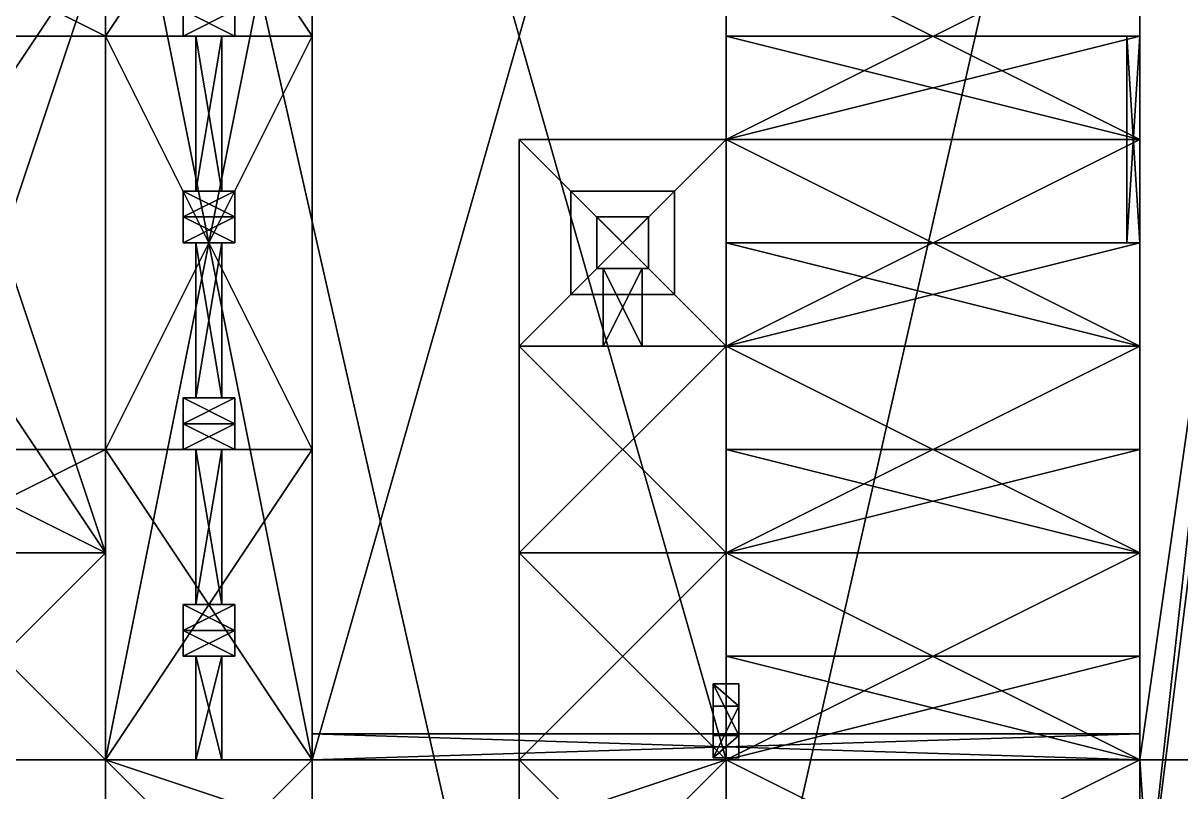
# Model space of a CAD drawing. Extents: x -1088 to 1104, y -640 to 640.
# Drawn here: x 803.3 to 982.4, y 315 to 434 of the extents above; entities that cross this region are included whole.
import ezdxf

# ---------------------------------------------------------------- set-up
doc = ezdxf.new("R2010")
doc.units = 0

msp = doc.modelspace()

# ---------------------------------------------------------------- meshes
at = {"layer": 'OBJECT1007', "color": 50}
mesh = msp.add_polyface(dxfattribs=at)
corners = [(834, 432, 254), (834, 408, 254), (830, 408, 254), (830, 432, 254), (830, 432, 248), (830, 408, 248), (834, 408, 248), (834, 432, 248)]
mesh.append_faces([[corners[k] for k in face] for face in [(1, 3, 0), (5, 7, 4), (3, 7, 0), (5, 1, 6), (0, 6, 1), (4, 2, 5)]], dxfattribs={"vtx0": -1})
mesh.append_faces([[corners[k] for k in face] for face in [(1, 2, 3), (5, 6, 7), (3, 4, 7), (5, 2, 1), (0, 7, 6), (4, 3, 2)]], dxfattribs={"vtx2": -1})
at = {"layer": 'OBJECT1008', "color": 50}
mesh = msp.add_polyface(dxfattribs=at)
corners = [(834, 432, 268), (834, 408, 268), (830, 408, 268), (830, 432, 268), (830, 432, 262), (830, 408, 262), (834, 408, 262), (834, 432, 262)]
mesh.append_faces([[corners[k] for k in face] for face in [(1, 3, 0), (5, 7, 4), (3, 7, 0), (5, 1, 6), (0, 6, 1), (4, 2, 5)]], dxfattribs={"vtx0": -1})
mesh.append_faces([[corners[k] for k in face] for face in [(1, 2, 3), (5, 6, 7), (3, 4, 7), (5, 2, 1), (0, 7, 6), (4, 3, 2)]], dxfattribs={"vtx2": -1})
at = {"layer": 'OBJECT1013', "color": 50}
mesh = msp.add_polyface(dxfattribs=at)
corners = [(836, 436, 272), (836, 432, 272), (828, 432, 272), (828, 436, 272), (828, 436, 240), (828, 432, 240), (836, 432, 240), (836, 436, 240)]
mesh.append_faces([[corners[k] for k in face] for face in [(1, 3, 0), (5, 7, 4), (3, 7, 0), (5, 1, 6), (0, 6, 1), (4, 2, 5)]], dxfattribs={"vtx0": -1})
mesh.append_faces([[corners[k] for k in face] for face in [(1, 2, 3), (5, 6, 7), (3, 4, 7), (5, 2, 1), (0, 7, 6), (4, 3, 2)]], dxfattribs={"vtx2": -1})
at = {"layer": 'OBJECT1144', "color": 50}
mesh = msp.add_polyface(dxfattribs=at)
corners = [(816, 352, 176), (784, 352, 176), (784, 368, 176), (816, 368, 176), (816, 368, 48), (784, 368, 48), (784, 352, 48), (816, 352, 48)]
mesh.append_faces([[corners[k] for k in face] for face in [(1, 3, 0), (5, 7, 4), (3, 7, 0), (5, 1, 6), (0, 6, 1), (4, 2, 5)]], dxfattribs={"vtx0": -1})
mesh.append_faces([[corners[k] for k in face] for face in [(1, 2, 3), (5, 6, 7), (3, 4, 7), (5, 2, 1), (0, 7, 6), (4, 3, 2)]], dxfattribs={"vtx2": -1})
at = {"layer": 'OBJECT1145', "color": 50}
mesh = msp.add_polyface(dxfattribs=at)
corners = [(848, 320, 208), (816, 320, 208), (816, 368, 208), (848, 368, 208), (848, 368, 48), (816, 368, 48), (816, 320, 48), (848, 320, 48)]
mesh.append_faces([[corners[k] for k in face] for face in [(1, 3, 0), (5, 7, 4), (3, 7, 0), (5, 1, 6), (0, 6, 1), (4, 2, 5)]], dxfattribs={"vtx0": -1})
mesh.append_faces([[corners[k] for k in face] for face in [(1, 2, 3), (5, 6, 7), (3, 4, 7), (5, 2, 1), (0, 7, 6), (4, 3, 2)]], dxfattribs={"vtx2": -1})
at = {"layer": 'OBJECT1146', "color": 50}
mesh = msp.add_polyface(dxfattribs=at)
corners = [(976, 320, 208), (848, 320, 208), (848, 324, 208), (976, 324, 208), (976, 324, 48), (848, 324, 48), (848, 320, 48), (976, 320, 48)]
mesh.append_faces([[corners[k] for k in face] for face in [(1, 3, 0), (5, 7, 4), (3, 7, 0), (5, 1, 6), (0, 6, 1), (4, 2, 5)]], dxfattribs={"vtx0": -1})
mesh.append_faces([[corners[k] for k in face] for face in [(1, 2, 3), (5, 6, 7), (3, 4, 7), (5, 2, 1), (0, 7, 6), (4, 3, 2)]], dxfattribs={"vtx2": -1})
at = {"layer": 'OBJECT1162', "color": 50}
mesh = msp.add_polyface(dxfattribs=at)
corners = [(899, 384, 668), (893, 384, 668), (893, 396, 668), (899, 396, 668), (899, 396, 656), (893, 396, 656), (893, 384, 656), (899, 384, 656)]
mesh.append_faces([[corners[k] for k in face] for face in [(1, 3, 0), (5, 7, 4), (3, 7, 0), (5, 1, 6), (0, 6, 1), (4, 2, 5)]], dxfattribs={"vtx0": -1})
mesh.append_faces([[corners[k] for k in face] for face in [(1, 2, 3), (5, 6, 7), (3, 4, 7), (5, 2, 1), (0, 7, 6), (4, 3, 2)]], dxfattribs={"vtx2": -1})
at = {"layer": 'OBJECT1164', "color": 50}
mesh = msp.add_polyface(dxfattribs=at)
corners = [(899, 384, 696), (893, 384, 696), (893, 396, 696), (899, 396, 696), (899, 396, 684), (893, 396, 684), (893, 384, 684), (899, 384, 684)]
mesh.append_faces([[corners[k] for k in face] for face in [(1, 3, 0), (5, 7, 4), (3, 7, 0), (5, 1, 6), (0, 6, 1), (4, 2, 5)]], dxfattribs={"vtx0": -1})
mesh.append_faces([[corners[k] for k in face] for face in [(1, 2, 3), (5, 6, 7), (3, 4, 7), (5, 2, 1), (0, 7, 6), (4, 3, 2)]], dxfattribs={"vtx2": -1})
at = {"layer": 'OBJECT1165', "color": 50}
mesh = msp.add_polyface(dxfattribs=at)
corners = [(900, 396, 720), (892, 396, 720), (892, 404, 720), (900, 404, 720), (900, 404, 560), (892, 404, 560), (892, 396, 560), (900, 396, 560)]
mesh.append_faces([[corners[k] for k in face] for face in [(1, 3, 0), (5, 7, 4), (3, 7, 0), (5, 1, 6), (0, 6, 1), (4, 2, 5)]], dxfattribs={"vtx0": -1})
mesh.append_faces([[corners[k] for k in face] for face in [(1, 2, 3), (5, 6, 7), (3, 4, 7), (5, 2, 1), (0, 7, 6), (4, 3, 2)]], dxfattribs={"vtx2": -1})
at = {"layer": 'OBJECT1166', "color": 50}
mesh = msp.add_polyface(dxfattribs=at)
corners = [(904, 392, 560), (888, 392, 560), (888, 408, 560), (904, 408, 560), (904, 408, 400), (888, 408, 400), (888, 392, 400), (904, 392, 400)]
mesh.append_faces([[corners[k] for k in face] for face in [(1, 3, 0), (5, 7, 4), (3, 7, 0), (5, 1, 6), (0, 6, 1), (4, 2, 5)]], dxfattribs={"vtx0": -1})
mesh.append_faces([[corners[k] for k in face] for face in [(1, 2, 3), (5, 6, 7), (3, 4, 7), (5, 2, 1), (0, 7, 6), (4, 3, 2)]], dxfattribs={"vtx2": -1})
at = {"layer": 'OBJECT1167', "color": 50}
mesh = msp.add_polyface(dxfattribs=at)
corners = [(912, 384, 400), (880, 384, 400), (880, 416, 400), (912, 416, 400), (912, 416, 240), (880, 416, 240), (880, 384, 240), (912, 384, 240)]
mesh.append_faces([[corners[k] for k in face] for face in [(1, 3, 0), (5, 7, 4), (3, 7, 0), (5, 1, 6), (0, 6, 1), (4, 2, 5)]], dxfattribs={"vtx0": -1})
mesh.append_faces([[corners[k] for k in face] for face in [(1, 2, 3), (5, 6, 7), (3, 4, 7), (5, 2, 1), (0, 7, 6), (4, 3, 2)]], dxfattribs={"vtx2": -1})
at = {"layer": 'OBJECT1210', "color": 50}
mesh = msp.add_polyface(dxfattribs=at)
corners = [(752, 352, 48), (816, 352, 48), (816, 288, 48), (752, 288, 48), (752, 288, 16), (816, 288, 16), (816, 352, 16), (752, 352, 16)]
mesh.append_faces([[corners[k] for k in face] for face in [(1, 3, 0), (5, 7, 4), (3, 7, 0), (5, 1, 6), (0, 6, 1), (4, 2, 5)]], dxfattribs={"vtx0": -1})
mesh.append_faces([[corners[k] for k in face] for face in [(1, 2, 3), (5, 6, 7), (3, 4, 7), (5, 2, 1), (0, 7, 6), (4, 3, 2)]], dxfattribs={"vtx2": -1})
at = {"layer": 'OBJECT127', "color": 50}
mesh = msp.add_polyface(dxfattribs=at)
corners = [(914, 331.731995, 120), (914, 328.268005, 122), (910, 328.268005, 122), (910, 331.731995, 120), (910, 323.731995, 106.143997), (910, 320.268005, 108.143997), (914, 320.268005, 108.143997), (914, 323.731995, 106.143997)]
mesh.append_faces([[corners[k] for k in face] for face in [(1, 3, 0), (5, 7, 4), (3, 7, 0), (5, 1, 6), (0, 6, 1), (4, 2, 5)]], dxfattribs={"vtx0": -1})
mesh.append_faces([[corners[k] for k in face] for face in [(1, 2, 3), (5, 6, 7), (3, 4, 7), (5, 2, 1), (0, 7, 6), (4, 3, 2)]], dxfattribs={"vtx2": -1})
at = {"layer": 'OBJECT197', "color": 50}
mesh = msp.add_polyface(dxfattribs=at)
corners = [(-1084, -640, 832), (-1084, 640, 832), (1092, 640, 832), (1092, -640, 832), (-1084, 640, 830), (-1084, -640, 830), (1092, -640, 830), (1092, 640, 830)]
mesh.append_faces([[corners[k] for k in face] for face in [(1, 3, 0), (1, 5, 4), (3, 7, 6), (2, 4, 7), (0, 6, 5), (5, 7, 4)]], dxfattribs={"vtx0": -1})
mesh.append_faces([[corners[k] for k in face] for face in [(1, 2, 3), (1, 0, 5), (3, 2, 7), (2, 1, 4), (0, 3, 6), (5, 6, 7)]], dxfattribs={"vtx2": -1})
at = {"layer": 'OBJECT203', "color": 50}
mesh = msp.add_polyface(dxfattribs=at)
corners = [(-1088, 640, -128), (-1088, -640, -128), (1088, -640, -128), (1088, 640, -128), (-1088, -640, -126), (-1088, 640, -126), (1088, 640, -126), (1088, -640, -126)]
mesh.append_faces([[corners[k] for k in face] for face in [(1, 3, 0), (1, 5, 4), (3, 7, 6), (0, 6, 5), (2, 4, 7), (5, 7, 4)]], dxfattribs={"vtx0": -1})
mesh.append_faces([[corners[k] for k in face] for face in [(1, 2, 3), (1, 0, 5), (3, 2, 7), (0, 3, 6), (2, 1, 4), (5, 6, 7)]], dxfattribs={"vtx2": -1})
at = {"layer": 'OBJECT206', "color": 50}
mesh = msp.add_polyface(dxfattribs=at)
corners = [(912, 352, 704), (880, 352, 704), (880, 384, 704), (912, 384, 704), (912, 384, 672), (880, 384, 672), (880, 352, 672), (912, 352, 672)]
mesh.append_faces([[corners[k] for k in face] for face in [(1, 3, 0), (5, 7, 4), (3, 7, 0), (5, 1, 6), (0, 6, 1), (4, 2, 5)]], dxfattribs={"vtx0": -1})
mesh.append_faces([[corners[k] for k in face] for face in [(1, 2, 3), (5, 6, 7), (3, 4, 7), (5, 2, 1), (0, 7, 6), (4, 3, 2)]], dxfattribs={"vtx2": -1})
at = {"layer": 'OBJECT207', "color": 50}
mesh = msp.add_polyface(dxfattribs=at)
corners = [(912, 352, 672), (880, 352, 672), (880, 384, 672), (912, 384, 672), (912, 384, 640), (880, 384, 640), (880, 352, 640), (912, 352, 640)]
mesh.append_faces([[corners[k] for k in face] for face in [(1, 3, 0), (5, 7, 4), (3, 7, 0), (5, 1, 6), (0, 6, 1), (4, 2, 5)]], dxfattribs={"vtx0": -1})
mesh.append_faces([[corners[k] for k in face] for face in [(1, 2, 3), (5, 6, 7), (3, 4, 7), (5, 2, 1), (0, 7, 6), (4, 3, 2)]], dxfattribs={"vtx2": -1})
at = {"layer": 'OBJECT208', "color": 50}
mesh = msp.add_polyface(dxfattribs=at)
corners = [(912, 320, 672), (880, 320, 672), (880, 352, 672), (912, 352, 672), (912, 352, 640), (880, 352, 640), (880, 320, 640), (912, 320, 640)]
mesh.append_faces([[corners[k] for k in face] for face in [(1, 3, 0), (5, 7, 4), (3, 7, 0), (5, 1, 6), (0, 6, 1), (4, 2, 5)]], dxfattribs={"vtx0": -1})
mesh.append_faces([[corners[k] for k in face] for face in [(1, 2, 3), (5, 6, 7), (3, 4, 7), (5, 2, 1), (0, 7, 6), (4, 3, 2)]], dxfattribs={"vtx2": -1})
at = {"layer": 'OBJECT209', "color": 50}
mesh = msp.add_polyface(dxfattribs=at)
corners = [(912, 320, 704), (880, 320, 704), (880, 352, 704), (912, 352, 704), (912, 352, 672), (880, 352, 672), (880, 320, 672), (912, 320, 672)]
mesh.append_faces([[corners[k] for k in face] for face in [(1, 3, 0), (5, 7, 4), (3, 7, 0), (5, 1, 6), (0, 6, 1), (4, 2, 5)]], dxfattribs={"vtx0": -1})
mesh.append_faces([[corners[k] for k in face] for face in [(1, 2, 3), (5, 6, 7), (3, 4, 7), (5, 2, 1), (0, 7, 6), (4, 3, 2)]], dxfattribs={"vtx2": -1})
at = {"layer": 'OBJECT210', "color": 50}
mesh = msp.add_polyface(dxfattribs=at)
corners = [(912, 288, 704), (880, 288, 704), (880, 320, 704), (912, 320, 704), (912, 320, 672), (880, 320, 672), (880, 288, 672), (912, 288, 672)]
mesh.append_faces([[corners[k] for k in face] for face in [(1, 3, 0), (5, 7, 4), (3, 7, 0), (5, 1, 6), (0, 6, 1), (4, 2, 5)]], dxfattribs={"vtx0": -1})
mesh.append_faces([[corners[k] for k in face] for face in [(1, 2, 3), (5, 6, 7), (3, 4, 7), (5, 2, 1), (0, 7, 6), (4, 3, 2)]], dxfattribs={"vtx2": -1})
at = {"layer": 'OBJECT211', "color": 50}
mesh = msp.add_polyface(dxfattribs=at)
corners = [(912, 288, 672), (880, 288, 672), (880, 320, 672), (912, 320, 672), (912, 320, 640), (880, 320, 640), (880, 288, 640), (912, 288, 640)]
mesh.append_faces([[corners[k] for k in face] for face in [(1, 3, 0), (5, 7, 4), (3, 7, 0), (5, 1, 6), (0, 6, 1), (4, 2, 5)]], dxfattribs={"vtx0": -1})
mesh.append_faces([[corners[k] for k in face] for face in [(1, 2, 3), (5, 6, 7), (3, 4, 7), (5, 2, 1), (0, 7, 6), (4, 3, 2)]], dxfattribs={"vtx2": -1})
at = {"layer": 'OBJECT405', "color": 50}
mesh = msp.add_polyface(dxfattribs=at)
corners = [(848, 368, 208), (816, 368, 208), (816, 432, 208), (848, 432, 208), (848, 432, 144), (816, 432, 144), (816, 368, 144), (848, 368, 144)]
mesh.append_faces([[corners[k] for k in face] for face in [(1, 3, 0), (5, 7, 4), (3, 7, 0), (5, 1, 6), (0, 6, 1), (4, 2, 5)]], dxfattribs={"vtx0": -1})
mesh.append_faces([[corners[k] for k in face] for face in [(1, 2, 3), (5, 6, 7), (3, 4, 7), (5, 2, 1), (0, 7, 6), (4, 3, 2)]], dxfattribs={"vtx2": -1})
at = {"layer": 'OBJECT416', "color": 50}
mesh = msp.add_polyface(dxfattribs=at)
corners = [(912, 320, 208), (848, 320, 208), (848, 544, 208), (912, 544, 208), (912, 544, 192), (848, 544, 192), (848, 320, 192), (912, 320, 192)]
mesh.append_faces([[corners[k] for k in face] for face in [(1, 3, 0), (5, 7, 4), (3, 7, 0), (5, 1, 6), (0, 6, 1), (4, 2, 5)]], dxfattribs={"vtx0": -1})
mesh.append_faces([[corners[k] for k in face] for face in [(1, 2, 3), (5, 6, 7), (3, 4, 7), (5, 2, 1), (0, 7, 6), (4, 3, 2)]], dxfattribs={"vtx2": -1})
at = {"layer": 'OBJECT563', "color": 50}
mesh = msp.add_polyface(dxfattribs=at)
corners = [(976, 432, 80), (976, 400, 80), (974, 400, 80), (974, 432, 80), (974, 432, 64), (974, 400, 64), (976, 400, 64), (976, 432, 64)]
mesh.append_faces([[corners[k] for k in face] for face in [(1, 3, 0), (5, 7, 4), (3, 7, 0), (5, 1, 6), (0, 6, 1), (4, 2, 5)]], dxfattribs={"vtx0": -1})
mesh.append_faces([[corners[k] for k in face] for face in [(1, 2, 3), (5, 6, 7), (3, 4, 7), (5, 2, 1), (0, 7, 6), (4, 3, 2)]], dxfattribs={"vtx2": -1})
at = {"layer": 'OBJECT628', "color": 50}
mesh = msp.add_polyface(dxfattribs=at)
corners = [(816, 448, 208), (816, 352, 208), (784, 352, 208), (784, 448, 208), (784, 448, 144), (784, 352, 144), (816, 352, 144), (816, 448, 144)]
mesh.append_faces([[corners[k] for k in face] for face in [(1, 3, 0), (5, 7, 4), (3, 7, 0), (5, 1, 6), (0, 6, 1), (4, 2, 5)]], dxfattribs={"vtx0": -1})
mesh.append_faces([[corners[k] for k in face] for face in [(1, 2, 3), (5, 6, 7), (3, 4, 7), (5, 2, 1), (0, 7, 6), (4, 3, 2)]], dxfattribs={"vtx2": -1})
at = {"layer": 'OBJECT631', "color": 50}
mesh = msp.add_polyface(dxfattribs=at)
corners = [(816, 320, 208), (784, 320, 208), (784, 352, 208), (816, 352, 208), (816, 352, 48), (784, 352, 48), (784, 320, 48), (816, 320, 48)]
mesh.append_faces([[corners[k] for k in face] for face in [(1, 3, 0), (5, 7, 4), (3, 7, 0), (5, 1, 6), (0, 6, 1), (4, 2, 5)]], dxfattribs={"vtx0": -1})
mesh.append_faces([[corners[k] for k in face] for face in [(1, 2, 3), (5, 6, 7), (3, 4, 7), (5, 2, 1), (0, 7, 6), (4, 3, 2)]], dxfattribs={"vtx2": -1})
at = {"layer": 'OBJECT634', "color": 50}
mesh = msp.add_polyface(dxfattribs=at)
corners = [(848, 320, 240), (816, 320, 240), (816, 480, 240), (848, 480, 240), (848, 480, 232), (816, 480, 232), (816, 320, 232), (848, 320, 232)]
mesh.append_faces([[corners[k] for k in face] for face in [(1, 3, 0), (5, 7, 4), (3, 7, 0), (5, 1, 6), (0, 6, 1), (4, 2, 5)]], dxfattribs={"vtx0": -1})
mesh.append_faces([[corners[k] for k in face] for face in [(1, 2, 3), (5, 6, 7), (3, 4, 7), (5, 2, 1), (0, 7, 6), (4, 3, 2)]], dxfattribs={"vtx2": -1})
at = {"layer": 'OBJECT637', "color": 50}
mesh = msp.add_polyface(dxfattribs=at)
corners = [(816, 320, 208), (848, 320, 208), (848, 480, 208), (816, 480, 208), (816, 480, 232), (848, 480, 232), (848, 320, 232), (816, 320, 232)]
mesh.append_faces([[corners[k] for k in face] for face in [(1, 3, 0), (5, 7, 4), (3, 7, 0), (5, 1, 6), (0, 6, 1), (4, 2, 5)]], dxfattribs={"vtx0": -1})
mesh.append_faces([[corners[k] for k in face] for face in [(1, 2, 3), (5, 6, 7), (3, 4, 7), (5, 2, 1), (0, 7, 6), (4, 3, 2)]], dxfattribs={"vtx2": -1})
at = {"layer": 'OBJECT697', "color": 50}
mesh = msp.add_polyface(dxfattribs=at)
corners = [(976, 288, 208), (912, 288, 208), (912, 320, 208), (976, 320, 208), (976, 320, 48), (912, 320, 48), (912, 288, 48), (976, 288, 48)]
mesh.append_faces([[corners[k] for k in face] for face in [(1, 3, 0), (5, 7, 4), (3, 7, 0), (5, 1, 6), (0, 6, 1), (4, 2, 5)]], dxfattribs={"vtx0": -1})
mesh.append_faces([[corners[k] for k in face] for face in [(1, 2, 3), (5, 6, 7), (3, 4, 7), (5, 2, 1), (0, 7, 6), (4, 3, 2)]], dxfattribs={"vtx2": -1})
at = {"layer": 'OBJECT699', "color": 50}
mesh = msp.add_polyface(dxfattribs=at)
corners = [(912, 288, 240), (816, 288, 240), (816, 320, 240), (912, 320, 240), (912, 320, 48), (816, 320, 48), (816, 288, 48), (912, 288, 48)]
mesh.append_faces([[corners[k] for k in face] for face in [(1, 3, 0), (5, 7, 4), (3, 7, 0), (5, 1, 6), (0, 6, 1), (4, 2, 5)]], dxfattribs={"vtx0": -1})
mesh.append_faces([[corners[k] for k in face] for face in [(1, 2, 3), (5, 6, 7), (3, 4, 7), (5, 2, 1), (0, 7, 6), (4, 3, 2)]], dxfattribs={"vtx2": -1})
at = {"layer": 'OBJECT705', "color": 50}
mesh = msp.add_polyface(dxfattribs=at)
corners = [(976, 288, 240), (912, 288, 240), (912, 320, 240), (976, 320, 240), (976, 320, 208), (912, 320, 208), (912, 288, 208), (976, 288, 208)]
mesh.append_faces([[corners[k] for k in face] for face in [(1, 3, 0), (5, 7, 4), (3, 7, 0), (5, 1, 6), (0, 6, 1), (4, 2, 5)]], dxfattribs={"vtx0": -1})
mesh.append_faces([[corners[k] for k in face] for face in [(1, 2, 3), (5, 6, 7), (3, 4, 7), (5, 2, 1), (0, 7, 6), (4, 3, 2)]], dxfattribs={"vtx2": -1})
at = {"layer": 'OBJECT715', "color": 50}
mesh = msp.add_polyface(dxfattribs=at)
corners = [(848, 320, 288), (848, 288, 288), (816, 288, 288), (816, 320, 288), (816, 320, 272), (816, 288, 272), (848, 288, 272), (848, 320, 272)]
mesh.append_faces([[corners[k] for k in face] for face in [(1, 3, 0), (5, 7, 4), (3, 7, 0), (5, 1, 6), (0, 6, 1), (4, 2, 5)]], dxfattribs={"vtx0": -1})
mesh.append_faces([[corners[k] for k in face] for face in [(1, 2, 3), (5, 6, 7), (3, 4, 7), (5, 2, 1), (0, 7, 6), (4, 3, 2)]], dxfattribs={"vtx2": -1})
at = {"layer": 'OBJECT716', "color": 50}
mesh = msp.add_polyface(dxfattribs=at)
corners = [(848, 288, 272), (816, 288, 272), (816, 320, 272), (848, 320, 272), (848, 320, 240), (816, 320, 240), (816, 288, 240), (848, 288, 240)]
mesh.append_faces([[corners[k] for k in face] for face in [(1, 3, 0), (5, 7, 4), (3, 7, 0), (5, 1, 6), (0, 6, 1), (4, 2, 5)]], dxfattribs={"vtx0": -1})
mesh.append_faces([[corners[k] for k in face] for face in [(1, 2, 3), (5, 6, 7), (3, 4, 7), (5, 2, 1), (0, 7, 6), (4, 3, 2)]], dxfattribs={"vtx2": -1})
at = {"layer": 'OBJECT726', "color": 50}
mesh = msp.add_polyface(dxfattribs=at)
corners = [(1008, -160, 240), (976, -160, 240), (976, 320, 240), (1008, 320, 240), (1008, 320, 48), (976, 320, 48), (976, -160, 48), (1008, -160, 48)]
mesh.append_faces([[corners[k] for k in face] for face in [(1, 3, 0), (5, 7, 4), (3, 7, 0), (5, 1, 6), (0, 6, 1), (4, 2, 5)]], dxfattribs={"vtx0": -1})
mesh.append_faces([[corners[k] for k in face] for face in [(1, 2, 3), (5, 6, 7), (3, 4, 7), (5, 2, 1), (0, 7, 6), (4, 3, 2)]], dxfattribs={"vtx2": -1})
at = {"layer": 'OBJECT739', "color": 50}
mesh = msp.add_polyface(dxfattribs=at)
corners = [(1008, 576, 320), (1008, 288, 320), (976, 288, 320), (976, 576, 320), (976, 576, 304), (976, 288, 304), (1008, 288, 304), (1008, 576, 304)]
mesh.append_faces([[corners[k] for k in face] for face in [(1, 3, 0), (5, 7, 4), (3, 7, 0), (5, 1, 6), (0, 6, 1), (4, 2, 5)]], dxfattribs={"vtx0": -1})
mesh.append_faces([[corners[k] for k in face] for face in [(1, 2, 3), (5, 6, 7), (3, 4, 7), (5, 2, 1), (0, 7, 6), (4, 3, 2)]], dxfattribs={"vtx2": -1})
at = {"layer": 'OBJECT740', "color": 50}
mesh = msp.add_polyface(dxfattribs=at)
corners = [(784, 448, 176), (816, 448, 176), (816, 432, 176), (784, 432, 176), (784, 432, 48), (816, 432, 48), (816, 448, 48), (784, 448, 48)]
mesh.append_faces([[corners[k] for k in face] for face in [(1, 3, 0), (5, 7, 4), (3, 7, 0), (5, 1, 6), (0, 6, 1), (4, 2, 5)]], dxfattribs={"vtx0": -1})
mesh.append_faces([[corners[k] for k in face] for face in [(1, 2, 3), (5, 6, 7), (3, 4, 7), (5, 2, 1), (0, 7, 6), (4, 3, 2)]], dxfattribs={"vtx2": -1})
at = {"layer": 'OBJECT741', "color": 50}
mesh = msp.add_polyface(dxfattribs=at)
corners = [(912, 320, 240), (848, 320, 240), (848, 544, 240), (912, 544, 240), (912, 544, 232), (848, 544, 232), (848, 320, 232), (912, 320, 232)]
mesh.append_faces([[corners[k] for k in face] for face in [(1, 3, 0), (5, 7, 4), (3, 7, 0), (5, 1, 6), (0, 6, 1), (4, 2, 5)]], dxfattribs={"vtx0": -1})
mesh.append_faces([[corners[k] for k in face] for face in [(1, 2, 3), (5, 6, 7), (3, 4, 7), (5, 2, 1), (0, 7, 6), (4, 3, 2)]], dxfattribs={"vtx2": -1})
at = {"layer": 'OBJECT742', "color": 50}
mesh = msp.add_polyface(dxfattribs=at)
corners = [(848, 320, 208), (912, 320, 208), (912, 544, 208), (848, 544, 208), (848, 544, 232), (912, 544, 232), (912, 320, 232), (848, 320, 232)]
mesh.append_faces([[corners[k] for k in face] for face in [(1, 3, 0), (5, 7, 4), (3, 7, 0), (5, 1, 6), (0, 6, 1), (4, 2, 5)]], dxfattribs={"vtx0": -1})
mesh.append_faces([[corners[k] for k in face] for face in [(1, 2, 3), (5, 6, 7), (3, 4, 7), (5, 2, 1), (0, 7, 6), (4, 3, 2)]], dxfattribs={"vtx2": -1})
at = {"layer": 'OBJECT743', "color": 50}
mesh = msp.add_polyface(dxfattribs=at)
corners = [(1008, 288, 304), (976, 288, 304), (976, 544, 304), (1008, 544, 304), (1008, 544, 208), (976, 544, 208), (976, 288, 208), (1008, 288, 208)]
mesh.append_faces([[corners[k] for k in face] for face in [(1, 3, 0), (5, 7, 4), (3, 7, 0), (5, 1, 6), (0, 6, 1), (4, 2, 5)]], dxfattribs={"vtx0": -1})
mesh.append_faces([[corners[k] for k in face] for face in [(1, 2, 3), (5, 6, 7), (3, 4, 7), (5, 2, 1), (0, 7, 6), (4, 3, 2)]], dxfattribs={"vtx2": -1})
at = {"layer": 'OBJECT744', "color": 50}
mesh = msp.add_polyface(dxfattribs=at)
corners = [(912, 336, 240), (976, 336, 240), (976, 320, 240), (912, 320, 240), (912, 320, 224), (976, 320, 224), (976, 336, 224), (912, 336, 224)]
mesh.append_faces([[corners[k] for k in face] for face in [(1, 3, 0), (5, 7, 4), (3, 7, 0), (5, 1, 6), (0, 6, 1), (4, 2, 5)]], dxfattribs={"vtx0": -1})
mesh.append_faces([[corners[k] for k in face] for face in [(1, 2, 3), (5, 6, 7), (3, 4, 7), (5, 2, 1), (0, 7, 6), (4, 3, 2)]], dxfattribs={"vtx2": -1})
at = {"layer": 'OBJECT745', "color": 50}
mesh = msp.add_polyface(dxfattribs=at)
corners = [(912, 352, 224), (976, 352, 224), (976, 320, 224), (912, 320, 224), (912, 320, 208), (976, 320, 208), (976, 352, 208), (912, 352, 208)]
mesh.append_faces([[corners[k] for k in face] for face in [(1, 3, 0), (5, 7, 4), (3, 7, 0), (5, 1, 6), (0, 6, 1), (4, 2, 5)]], dxfattribs={"vtx0": -1})
mesh.append_faces([[corners[k] for k in face] for face in [(1, 2, 3), (5, 6, 7), (3, 4, 7), (5, 2, 1), (0, 7, 6), (4, 3, 2)]], dxfattribs={"vtx2": -1})
at = {"layer": 'OBJECT746', "color": 50}
mesh = msp.add_polyface(dxfattribs=at)
corners = [(912, 368, 208), (976, 368, 208), (976, 352, 208), (912, 352, 208), (912, 352, 192), (976, 352, 192), (976, 368, 192), (912, 368, 192)]
mesh.append_faces([[corners[k] for k in face] for face in [(1, 3, 0), (5, 7, 4), (3, 7, 0), (5, 1, 6), (0, 6, 1), (4, 2, 5)]], dxfattribs={"vtx0": -1})
mesh.append_faces([[corners[k] for k in face] for face in [(1, 2, 3), (5, 6, 7), (3, 4, 7), (5, 2, 1), (0, 7, 6), (4, 3, 2)]], dxfattribs={"vtx2": -1})
at = {"layer": 'OBJECT747', "color": 50}
mesh = msp.add_polyface(dxfattribs=at)
corners = [(912, 384, 192), (976, 384, 192), (976, 352, 192), (912, 352, 192), (912, 352, 176), (976, 352, 176), (976, 384, 176), (912, 384, 176)]
mesh.append_faces([[corners[k] for k in face] for face in [(1, 3, 0), (5, 7, 4), (3, 7, 0), (5, 1, 6), (0, 6, 1), (4, 2, 5)]], dxfattribs={"vtx0": -1})
mesh.append_faces([[corners[k] for k in face] for face in [(1, 2, 3), (5, 6, 7), (3, 4, 7), (5, 2, 1), (0, 7, 6), (4, 3, 2)]], dxfattribs={"vtx2": -1})
at = {"layer": 'OBJECT749', "color": 50}
mesh = msp.add_polyface(dxfattribs=at)
corners = [(912, 400, 176), (976, 400, 176), (976, 384, 176), (912, 384, 176), (912, 384, 160), (976, 384, 160), (976, 400, 160), (912, 400, 160)]
mesh.append_faces([[corners[k] for k in face] for face in [(1, 3, 0), (5, 7, 4), (3, 7, 0), (5, 1, 6), (0, 6, 1), (4, 2, 5)]], dxfattribs={"vtx0": -1})
mesh.append_faces([[corners[k] for k in face] for face in [(1, 2, 3), (5, 6, 7), (3, 4, 7), (5, 2, 1), (0, 7, 6), (4, 3, 2)]], dxfattribs={"vtx2": -1})
at = {"layer": 'OBJECT750', "color": 50}
mesh = msp.add_polyface(dxfattribs=at)
corners = [(912, 416, 160), (976, 416, 160), (976, 384, 160), (912, 384, 160), (912, 384, 144), (976, 384, 144), (976, 416, 144), (912, 416, 144)]
mesh.append_faces([[corners[k] for k in face] for face in [(1, 3, 0), (5, 7, 4), (3, 7, 0), (5, 1, 6), (0, 6, 1), (4, 2, 5)]], dxfattribs={"vtx0": -1})
mesh.append_faces([[corners[k] for k in face] for face in [(1, 2, 3), (5, 6, 7), (3, 4, 7), (5, 2, 1), (0, 7, 6), (4, 3, 2)]], dxfattribs={"vtx2": -1})
at = {"layer": 'OBJECT751', "color": 50}
mesh = msp.add_polyface(dxfattribs=at)
corners = [(912, 432, 144), (976, 432, 144), (976, 416, 144), (912, 416, 144), (912, 416, 128), (976, 416, 128), (976, 432, 128), (912, 432, 128)]
mesh.append_faces([[corners[k] for k in face] for face in [(1, 3, 0), (5, 7, 4), (3, 7, 0), (5, 1, 6), (0, 6, 1), (4, 2, 5)]], dxfattribs={"vtx0": -1})
mesh.append_faces([[corners[k] for k in face] for face in [(1, 2, 3), (5, 6, 7), (3, 4, 7), (5, 2, 1), (0, 7, 6), (4, 3, 2)]], dxfattribs={"vtx2": -1})
at = {"layer": 'OBJECT752', "color": 50}
mesh = msp.add_polyface(dxfattribs=at)
corners = [(912, 448, 128), (976, 448, 128), (976, 416, 128), (912, 416, 128), (912, 416, 112), (976, 416, 112), (976, 448, 112), (912, 448, 112)]
mesh.append_faces([[corners[k] for k in face] for face in [(1, 3, 0), (5, 7, 4), (3, 7, 0), (5, 1, 6), (0, 6, 1), (4, 2, 5)]], dxfattribs={"vtx0": -1})
mesh.append_faces([[corners[k] for k in face] for face in [(1, 2, 3), (5, 6, 7), (3, 4, 7), (5, 2, 1), (0, 7, 6), (4, 3, 2)]], dxfattribs={"vtx2": -1})
at = {"layer": 'OBJECT759', "color": 50}
mesh = msp.add_polyface(dxfattribs=at)
corners = [(848, 432, 208), (816, 432, 208), (816, 480, 208), (848, 480, 208), (848, 480, 48), (816, 480, 48), (816, 432, 48), (848, 432, 48)]
mesh.append_faces([[corners[k] for k in face] for face in [(1, 3, 0), (5, 7, 4), (3, 7, 0), (5, 1, 6), (0, 6, 1), (4, 2, 5)]], dxfattribs={"vtx0": -1})
mesh.append_faces([[corners[k] for k in face] for face in [(1, 2, 3), (5, 6, 7), (3, 4, 7), (5, 2, 1), (0, 7, 6), (4, 3, 2)]], dxfattribs={"vtx2": -1})
at = {"layer": 'OBJECT762', "color": 50}
mesh = msp.add_polyface(dxfattribs=at)
corners = [(1008, 320, 208), (976, 320, 208), (976, 544, 208), (1008, 544, 208), (1008, 544, 48), (976, 544, 48), (976, 320, 48), (1008, 320, 48)]
mesh.append_faces([[corners[k] for k in face] for face in [(1, 3, 0), (5, 7, 4), (3, 7, 0), (5, 1, 6), (0, 6, 1), (4, 2, 5)]], dxfattribs={"vtx0": -1})
mesh.append_faces([[corners[k] for k in face] for face in [(1, 2, 3), (5, 6, 7), (3, 4, 7), (5, 2, 1), (0, 7, 6), (4, 3, 2)]], dxfattribs={"vtx2": -1})
at = {"layer": 'OBJECT763', "color": 50}
mesh = msp.add_polyface(dxfattribs=at)
corners = [(976, -160, 48), (816, -160, 48), (816, 544, 48), (976, 544, 48), (976, 544, 16), (816, 544, 16), (816, -160, 16), (976, -160, 16)]
mesh.append_faces([[corners[k] for k in face] for face in [(1, 3, 0), (5, 7, 4), (3, 7, 0), (5, 1, 6), (0, 6, 1), (4, 2, 5)]], dxfattribs={"vtx0": -1})
mesh.append_faces([[corners[k] for k in face] for face in [(1, 2, 3), (5, 6, 7), (3, 4, 7), (5, 2, 1), (0, 7, 6), (4, 3, 2)]], dxfattribs={"vtx2": -1})
at = {"layer": 'OBJECT764', "color": 50}
mesh = msp.add_polyface(dxfattribs=at)
corners = [(816, 352, 48), (752, 352, 48), (752, 448, 48), (816, 448, 48), (816, 448, 16), (752, 448, 16), (752, 352, 16), (816, 352, 16)]
mesh.append_faces([[corners[k] for k in face] for face in [(1, 3, 0), (5, 7, 4), (3, 7, 0), (5, 1, 6), (0, 6, 1), (4, 2, 5)]], dxfattribs={"vtx0": -1})
mesh.append_faces([[corners[k] for k in face] for face in [(1, 2, 3), (5, 6, 7), (3, 4, 7), (5, 2, 1), (0, 7, 6), (4, 3, 2)]], dxfattribs={"vtx2": -1})
at = {"layer": 'OBJECT777', "color": 50}
mesh = msp.add_polyface(dxfattribs=at)
corners = [(836, 404, 272), (836, 400, 272), (828, 400, 272), (828, 404, 272), (828, 404, 240), (828, 400, 240), (836, 400, 240), (836, 404, 240)]
mesh.append_faces([[corners[k] for k in face] for face in [(1, 3, 0), (5, 7, 4), (3, 7, 0), (5, 1, 6), (0, 6, 1), (4, 2, 5)]], dxfattribs={"vtx0": -1})
mesh.append_faces([[corners[k] for k in face] for face in [(1, 2, 3), (5, 6, 7), (3, 4, 7), (5, 2, 1), (0, 7, 6), (4, 3, 2)]], dxfattribs={"vtx2": -1})
at = {"layer": 'OBJECT778', "color": 50}
mesh = msp.add_polyface(dxfattribs=at)
corners = [(836, 376, 272), (836, 372, 272), (828, 372, 272), (828, 376, 272), (828, 376, 240), (828, 372, 240), (836, 372, 240), (836, 376, 240)]
mesh.append_faces([[corners[k] for k in face] for face in [(1, 3, 0), (5, 7, 4), (3, 7, 0), (5, 1, 6), (0, 6, 1), (4, 2, 5)]], dxfattribs={"vtx0": -1})
mesh.append_faces([[corners[k] for k in face] for face in [(1, 2, 3), (5, 6, 7), (3, 4, 7), (5, 2, 1), (0, 7, 6), (4, 3, 2)]], dxfattribs={"vtx2": -1})
at = {"layer": 'OBJECT803', "color": 50}
mesh = msp.add_polyface(dxfattribs=at)
corners = [(834, 400, 268), (834, 376, 268), (830, 376, 268), (830, 400, 268), (830, 400, 262), (830, 376, 262), (834, 376, 262), (834, 400, 262)]
mesh.append_faces([[corners[k] for k in face] for face in [(1, 3, 0), (5, 7, 4), (3, 7, 0), (5, 1, 6), (0, 6, 1), (4, 2, 5)]], dxfattribs={"vtx0": -1})
mesh.append_faces([[corners[k] for k in face] for face in [(1, 2, 3), (5, 6, 7), (3, 4, 7), (5, 2, 1), (0, 7, 6), (4, 3, 2)]], dxfattribs={"vtx2": -1})
at = {"layer": 'OBJECT804', "color": 50}
mesh = msp.add_polyface(dxfattribs=at)
corners = [(836, 408, 272), (836, 404, 272), (828, 404, 272), (828, 408, 272), (828, 408, 240), (828, 404, 240), (836, 404, 240), (836, 408, 240)]
mesh.append_faces([[corners[k] for k in face] for face in [(1, 3, 0), (5, 7, 4), (3, 7, 0), (5, 1, 6), (0, 6, 1), (4, 2, 5)]], dxfattribs={"vtx0": -1})
mesh.append_faces([[corners[k] for k in face] for face in [(1, 2, 3), (5, 6, 7), (3, 4, 7), (5, 2, 1), (0, 7, 6), (4, 3, 2)]], dxfattribs={"vtx2": -1})
at = {"layer": 'OBJECT810', "color": 50}
mesh = msp.add_polyface(dxfattribs=at)
corners = [(834, 400, 254), (834, 376, 254), (830, 376, 254), (830, 400, 254), (830, 400, 248), (830, 376, 248), (834, 376, 248), (834, 400, 248)]
mesh.append_faces([[corners[k] for k in face] for face in [(1, 3, 0), (5, 7, 4), (3, 7, 0), (5, 1, 6), (0, 6, 1), (4, 2, 5)]], dxfattribs={"vtx0": -1})
mesh.append_faces([[corners[k] for k in face] for face in [(1, 2, 3), (5, 6, 7), (3, 4, 7), (5, 2, 1), (0, 7, 6), (4, 3, 2)]], dxfattribs={"vtx2": -1})
at = {"layer": 'OBJECT811', "color": 50}
mesh = msp.add_polyface(dxfattribs=at)
corners = [(834, 368, 268), (834, 344, 268), (830, 344, 268), (830, 368, 268), (830, 368, 262), (830, 344, 262), (834, 344, 262), (834, 368, 262)]
mesh.append_faces([[corners[k] for k in face] for face in [(1, 3, 0), (5, 7, 4), (3, 7, 0), (5, 1, 6), (0, 6, 1), (4, 2, 5)]], dxfattribs={"vtx0": -1})
mesh.append_faces([[corners[k] for k in face] for face in [(1, 2, 3), (5, 6, 7), (3, 4, 7), (5, 2, 1), (0, 7, 6), (4, 3, 2)]], dxfattribs={"vtx2": -1})
at = {"layer": 'OBJECT812', "color": 50}
mesh = msp.add_polyface(dxfattribs=at)
corners = [(834, 368, 254), (834, 344, 254), (830, 344, 254), (830, 368, 254), (830, 368, 248), (830, 344, 248), (834, 344, 248), (834, 368, 248)]
mesh.append_faces([[corners[k] for k in face] for face in [(1, 3, 0), (5, 7, 4), (3, 7, 0), (5, 1, 6), (0, 6, 1), (4, 2, 5)]], dxfattribs={"vtx0": -1})
mesh.append_faces([[corners[k] for k in face] for face in [(1, 2, 3), (5, 6, 7), (3, 4, 7), (5, 2, 1), (0, 7, 6), (4, 3, 2)]], dxfattribs={"vtx2": -1})
at = {"layer": 'OBJECT813', "color": 50}
mesh = msp.add_polyface(dxfattribs=at)
corners = [(836, 372, 272), (836, 368, 272), (828, 368, 272), (828, 372, 272), (828, 372, 240), (828, 368, 240), (836, 368, 240), (836, 372, 240)]
mesh.append_faces([[corners[k] for k in face] for face in [(1, 3, 0), (5, 7, 4), (3, 7, 0), (5, 1, 6), (0, 6, 1), (4, 2, 5)]], dxfattribs={"vtx0": -1})
mesh.append_faces([[corners[k] for k in face] for face in [(1, 2, 3), (5, 6, 7), (3, 4, 7), (5, 2, 1), (0, 7, 6), (4, 3, 2)]], dxfattribs={"vtx2": -1})
at = {"layer": 'OBJECT986', "color": 50}
mesh = msp.add_polyface(dxfattribs=at)
corners = [(834, 336, 254), (834, 320, 254), (830, 320, 254), (830, 336, 254), (830, 336, 248), (830, 320, 248), (834, 320, 248), (834, 336, 248)]
mesh.append_faces([[corners[k] for k in face] for face in [(1, 3, 0), (5, 7, 4), (3, 7, 0), (5, 1, 6), (0, 6, 1), (4, 2, 5)]], dxfattribs={"vtx0": -1})
mesh.append_faces([[corners[k] for k in face] for face in [(1, 2, 3), (5, 6, 7), (3, 4, 7), (5, 2, 1), (0, 7, 6), (4, 3, 2)]], dxfattribs={"vtx2": -1})
at = {"layer": 'OBJECT987', "color": 50}
mesh = msp.add_polyface(dxfattribs=at)
corners = [(834, 336, 268), (834, 320, 268), (830, 320, 268), (830, 336, 268), (830, 336, 262), (830, 320, 262), (834, 320, 262), (834, 336, 262)]
mesh.append_faces([[corners[k] for k in face] for face in [(1, 3, 0), (5, 7, 4), (3, 7, 0), (5, 1, 6), (0, 6, 1), (4, 2, 5)]], dxfattribs={"vtx0": -1})
mesh.append_faces([[corners[k] for k in face] for face in [(1, 2, 3), (5, 6, 7), (3, 4, 7), (5, 2, 1), (0, 7, 6), (4, 3, 2)]], dxfattribs={"vtx2": -1})
at = {"layer": 'OBJECT994', "color": 50}
mesh = msp.add_polyface(dxfattribs=at)
corners = [(836, 340, 272), (836, 336, 272), (828, 336, 272), (828, 340, 272), (828, 340, 240), (828, 336, 240), (836, 336, 240), (836, 340, 240)]
mesh.append_faces([[corners[k] for k in face] for face in [(1, 3, 0), (5, 7, 4), (3, 7, 0), (5, 1, 6), (0, 6, 1), (4, 2, 5)]], dxfattribs={"vtx0": -1})
mesh.append_faces([[corners[k] for k in face] for face in [(1, 2, 3), (5, 6, 7), (3, 4, 7), (5, 2, 1), (0, 7, 6), (4, 3, 2)]], dxfattribs={"vtx2": -1})
at = {"layer": 'OBJECT996', "color": 50}
mesh = msp.add_polyface(dxfattribs=at)
corners = [(836, 344, 272), (836, 340, 272), (828, 340, 272), (828, 344, 272), (828, 344, 240), (828, 340, 240), (836, 340, 240), (836, 344, 240)]
mesh.append_faces([[corners[k] for k in face] for face in [(1, 3, 0), (5, 7, 4), (3, 7, 0), (5, 1, 6), (0, 6, 1), (4, 2, 5)]], dxfattribs={"vtx0": -1})
mesh.append_faces([[corners[k] for k in face] for face in [(1, 2, 3), (5, 6, 7), (3, 4, 7), (5, 2, 1), (0, 7, 6), (4, 3, 2)]], dxfattribs={"vtx2": -1})

doc.saveas('drawing.dxf')
